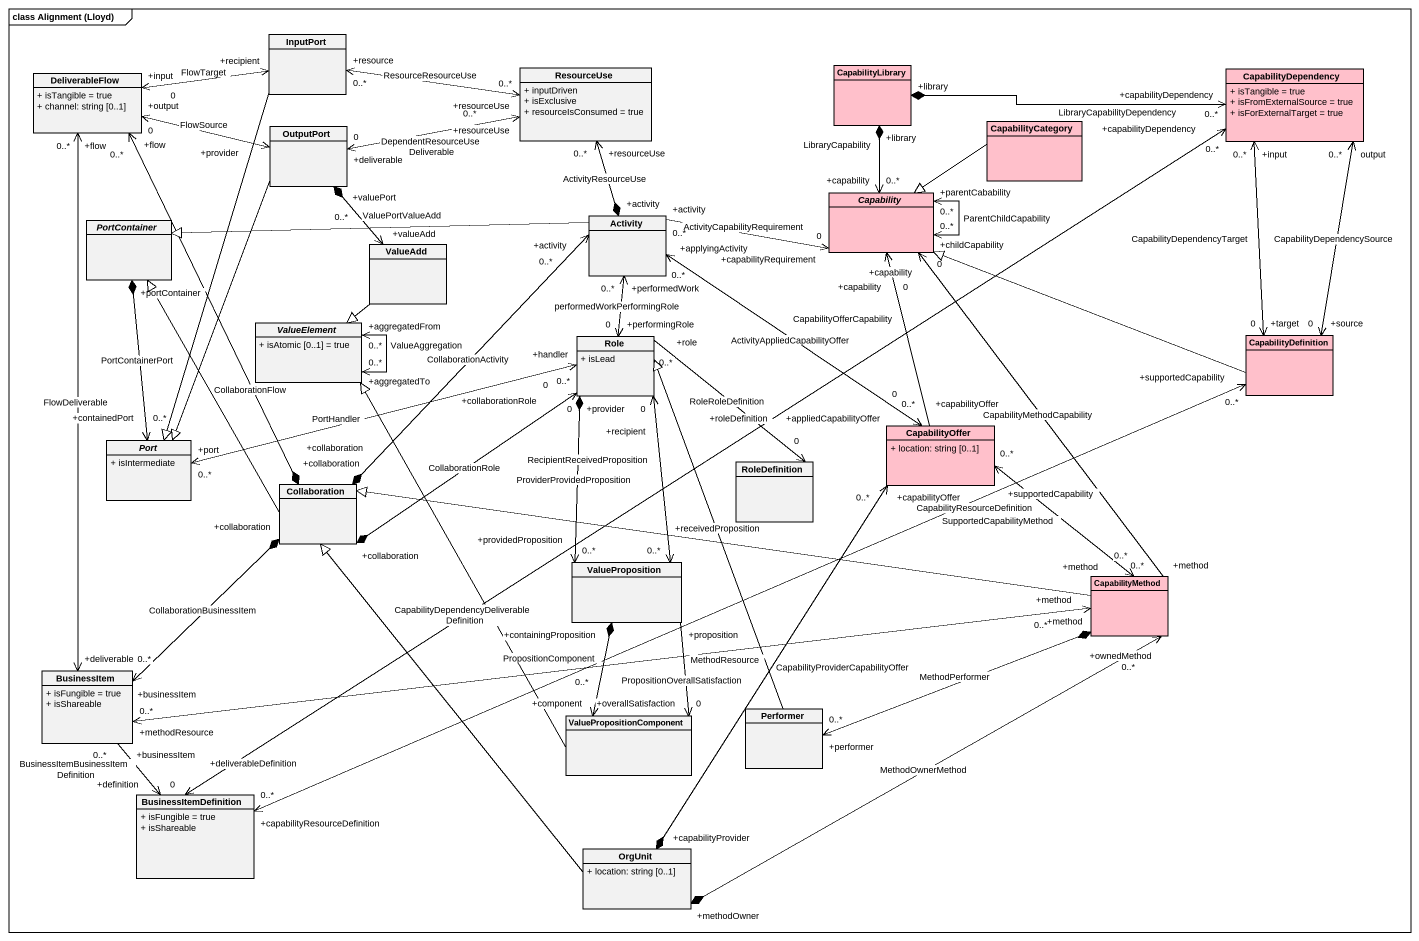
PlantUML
@startuml
mainframe class Alignment (Lloyd)
hide circle
hide empty members
skinparam classAttributeIconSize 0
class InputPort
class DeliverableFlow {
  + isTangible = true
  + channel: string [0..1]
}
class ResourceUse {
  + inputDriven
  + isExclusive
  + resourceIsConsumed = true
}
class CapabilityLibrary #FFC0CB
class CapabilityDependency #FFC0CB {
  + isTangible = true
  + isFromExternalSource = true
  + isForExternalTarget = true
}
class CapabilityCategory #FFC0CB
class OutputPort
abstract class Capability #FFC0CB
abstract class PortContainer
class Activity
class ValueAdd
abstract class ValueElement {
  + isAtomic [0..1] = true
}
class Role {
  + isLead
}
class CapabilityDefinition #FFC0CB
class CapabilityOffer #FFC0CB {
  + location: string [0..1]
}
abstract class "Port" as Port_ {
  + isIntermediate
}
class RoleDefinition
class Collaboration
class ValueProposition
class CapabilityMethod #FFC0CB
class BusinessItem {
  + isFungible = true
  + isShareable
}
class ValuePropositionComponent
class Performer
class BusinessItemDefinition {
  + isFungible = true
  + isShareable
}
class OrgUnit {
  + location: string [0..1]
}
InputPort --|> Port_
DeliverableFlow "+input\n0" <-right-> "+recipient" InputPort : FlowTarget
DeliverableFlow "+output\n0" <-right-> "+provider" OutputPort : FlowSource
DeliverableFlow "+flow\n0..*" <--> "+deliverable" BusinessItem : FlowDeliverable
ResourceUse "+resourceUse\n0..*" <-left-> "+resource\n0..*" InputPort : ResourceResourceUse
ResourceUse "+resourceUse\n0..*" <-left-> "+deliverable\n0" OutputPort : DependentResourceUseDeliverable
CapabilityLibrary "+library" *-right-> "+capabilityDependency\n0..*" CapabilityDependency : LibraryCapabilityDependency
CapabilityLibrary "+library" *--> "+capability\n0..*" Capability : LibraryCapability
CapabilityDependency "+capabilityDependency\n0..*" <--> "+deliverableDefinition" BusinessItemDefinition : CapabilityDependencyDeliverableDefinition
CapabilityCategory -left-|> Capability
OutputPort "+valuePort" *--> "+valueAdd\n0..*" ValueAdd : ValuePortValueAdd
OutputPort --|> Port_
Capability "+childCapability\n0..*" <--> "+parentCabability\n0..*" Capability : ParentChildCapability
PortContainer "+portContainer" *--> "+containedPort\n0..*" Port_ : PortContainerPort
Activity "+activity" *-up-> "+resourceUse\n0..*" ResourceUse : ActivityResourceUse
Activity "+activity\n0..*" -right-> "+capabilityRequirement\n0" Capability : ActivityCapabilityRequirement
Activity -left-|> PortContainer
Activity "+applyingActivity\n0..*" <--> "+appliedCapabilityOffer\n0" CapabilityOffer : ActivityAppliedCapabilityOffer
ValueAdd --|> ValueElement
ValueElement "+aggregatedTo\n0..*" <--> "+aggregatedFrom\n0..*" ValueElement : ValueAggregation
Role "+performingRole\n0" <-up-> "+performedWork\n0..*" Activity : performedWorkPerformingRole
Role "+handler\n0" <-left-> "+port\n0..*" Port_ : PortHandler
Role "+role\n0..*" --> "+roleDefinition\n0" RoleDefinition : RoleRoleDefinition
Role "+provider\n0" *--> "+providedProposition\n0..*" ValueProposition : ProviderProvidedProposition
Role "+recipient\n0" <--> "+receivedProposition\n0..*" ValueProposition : RecipientReceivedProposition
CapabilityDefinition "+source\n0" <-up-> "output\n0..*" CapabilityDependency : CapabilityDependencySource
CapabilityDefinition "+target\n0" <-up-> "+input\n0..*" CapabilityDependency : CapabilityDependencyTarget
CapabilityDefinition -left-|> Capability
CapabilityDefinition "+supportedCapability\n0..*" <-left-> "+capabilityResourceDefinition\n0..*" BusinessItemDefinition : CapabilityResourceDefinition
CapabilityOffer "+capabilityOffer\n0..*" -up-> "+capability\n0" Capability : CapabilityOfferCapability
CapabilityOffer "+supportedCapability\n0..*" <--> "+method\n0..*" CapabilityMethod : SupportedCapabilityMethod
Collaboration "+collaboration" *-up-> "+flow\n0..*" DeliverableFlow : CollaborationFlow
Collaboration -up-|> PortContainer
Collaboration "+collaboration" *-up-> "+activity\n0..*" Activity : CollaborationActivity
Collaboration "+collaboration" *-right-> "+collaborationRole\n0..*" Role : CollaborationRole
Collaboration "+collaboration" *--> "+businessItem\n0..*" BusinessItem : CollaborationBusinessItem
ValueProposition "+proposition" --> "+overallSatisfaction\n0" ValuePropositionComponent : PropositionOverallSatisfaction
ValueProposition "+containingProposition" *--> "+component\n0..*" ValuePropositionComponent : PropositionComponent
CapabilityMethod "+method\n0..*" -up-> "+capability\n0" Capability : CapabilityMethodCapability
CapabilityMethod -left-|> Collaboration
CapabilityMethod "+method\n0..*" <-left-> "+methodResource\n0..*" BusinessItem : MethodResource
CapabilityMethod "+method" *-left-> "+performer\n0..*" Performer : MethodPerformer
BusinessItem "+businessItem\n0..*" --> "+definition\n0" BusinessItemDefinition : BusinessItemBusinessItemDefinition
ValuePropositionComponent -up-|> ValueElement
Performer -up-|> Role
OrgUnit "+capabilityProvider" *-up-> "+capabilityOffer\n0..*" CapabilityOffer : CapabilityProviderCapabilityOffer
OrgUnit -up-|> Collaboration
OrgUnit "+methodOwner" *-right-> "+ownedMethod\n0..*" CapabilityMethod : MethodOwnerMethod
@enduml
